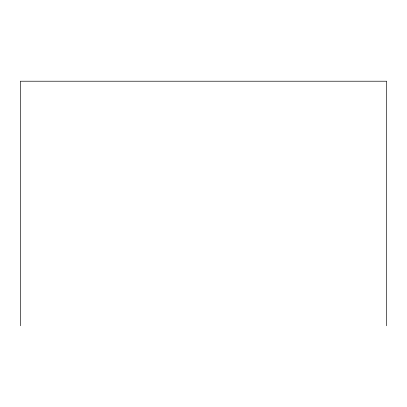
<?xml version="1.0" encoding="UTF-8"?>
<svg xmlns="http://www.w3.org/2000/svg" width="407" height="407" viewBox="0 0 407 407"><rect width="100%" height="100%" fill="white"/><g stroke="black" fill="none" stroke-linecap="round" stroke-linejoin="round"><path stroke-width="0.61" d="M386.65 325.783L386.65 81.217L20.35 81.217L20.35 325.783"/></g></svg>
